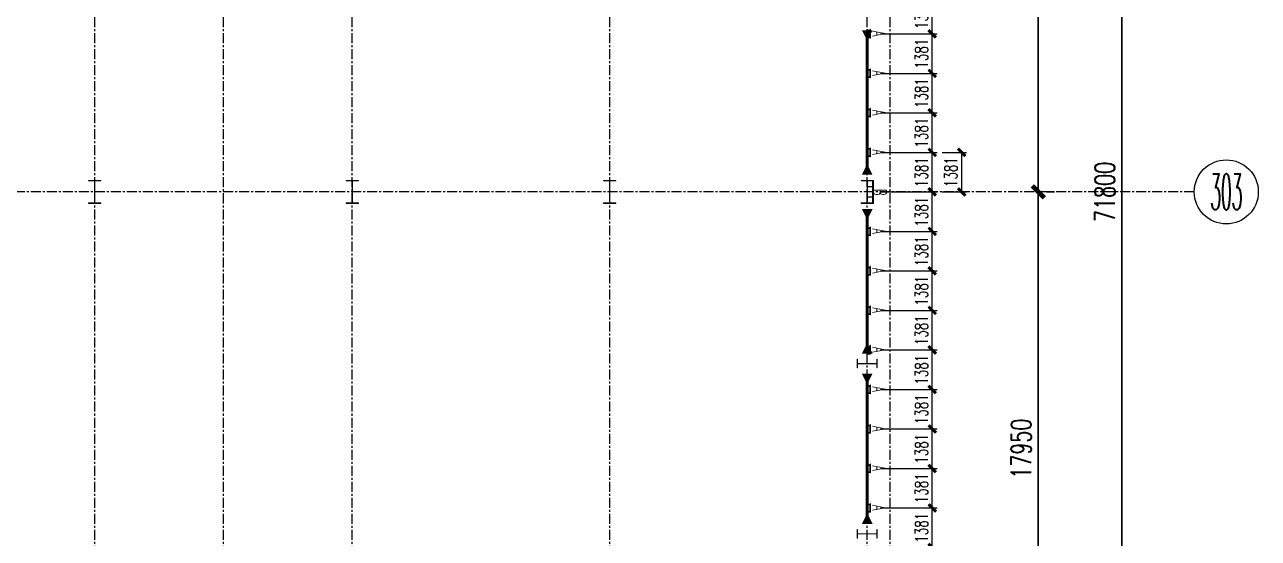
# Model space of a CAD drawing. Extents: x 782294 to 1727252, y -631030 to 17645.
# Drawn here: x 1406681 to 1449804, y -563525 to -545575 of the extents above; entities that cross this region are included whole.
import ezdxf
from ezdxf.enums import TextEntityAlignment as Align

# ---------------------------------------------------------------- set-up
doc = ezdxf.new("R2010")
doc.units = 0
doc.linetypes.add('__DASH', pattern=[0.35, 0.25, -0.1])
doc.linetypes.add('CENTER', pattern=[2, 1.25, -0.25, 0.25, -0.25])
doc.layers.get('Defpoints').update_dxf_attribs({"color": 210})
for name, color, linetype in [('!ZN3-铝板幕墙-3', 3, 'Continuous'), ('!ZN5-钢材投影-40', 40, 'Continuous'), ('!ZN5-钢材断面-2', 2, 'Continuous'), ('30预埋件', 30, 'Continuous'), ('3符号', 3, 'Continuous'), ('A-WINDOW', 140, 'Continuous'), ('DIM', 173, 'Continuous'), ('DOTE', 1, 'CENTER')]:
    doc.layers.add(name, color=color, linetype=linetype)
for name, color, linetype, lineweight in [('S-bea', 40, 'Continuous', 0), ('S-col', 2, 'Continuous', 0), ('梁', 4, 'Continuous', 18), ('砼柱', 2, 'Continuous', 35), ('细线', 11, 'Continuous', 9)]:
    doc.layers.add(name, color=color, linetype=linetype, lineweight=lineweight)
doc.styles.add('_TCH_AXIS', font='COMPLEX', dxfattribs={"bigfont": 'GBCBIG'})
doc.styles.add('DHTEXT-1', font='romans.shx', dxfattribs={"width": 0.7, "bigfont": 'chinese.shx'})
doc.dimstyles.new('ZN175', dxfattribs={"dimscale": 175, "dimtxt": 2.5, "dimasz": 1.5, "dimexe": 1, "dimexo": 2, "dimgap": 0.9, "dimtad": 1, "dimdec": 0, "dimdsep": 46, "dimtxsty": 'DHTEXT-1', "dimblk": 'ARCHTICK', "dimcen": 2.5, "dimclrd": 173, "dimclre": 173, "dimclrt": 7, "dimazin": 2, "dimtfac": 1, "dimtdec": 0, "dimtix": 1, "dimtmove": 2, "dimatfit": 3, "dimfxl": 0, "dimtolj": 1, "dimtzin": 0, "dimarcsym": 0})
doc.dimstyles.new('ZN280', dxfattribs={"dimscale": 280, "dimtxt": 2.5, "dimasz": 1.5, "dimexe": 1, "dimexo": 2, "dimgap": 0.9, "dimtad": 1, "dimdec": 0, "dimdsep": 46, "dimtxsty": 'DHTEXT-1', "dimblk": 'ARCHTICK', "dimcen": 2.5, "dimclrd": 173, "dimclre": 173, "dimclrt": 7, "dimazin": 2, "dimtfac": 1, "dimtdec": 0, "dimtix": 1, "dimtmove": 2, "dimatfit": 3, "dimfxl": 0, "dimarcsym": 0})

# ---------------------------------------------------------------- blocks, each defined once
blk = doc.blocks.new('20250902091300')
at = {"layer": '细线', "ltscale": 30}
h = blk.add_hatch(color=8, dxfattribs=at)
h.dxf.hatch_style = 1
h.paths.add_polyline_path([(-131, 109), (-131, 121), (-119, 121)])
h = blk.add_hatch(color=8, dxfattribs=at)
h.dxf.hatch_style = 1
h.paths.add_polyline_path([(-131, 34), (-131, 22), (-119, 22)])
h = blk.add_hatch(color=8, dxfattribs=at)
h.dxf.hatch_style = 1
h.paths.add_polyline_path([(131, 109), (131, 121), (119, 121)])
h = blk.add_hatch(color=8, dxfattribs=at)
h.dxf.hatch_style = 1
h.paths.add_polyline_path([(131, 34), (131, 22), (119, 22)])
at = {"layer": '!ZN5-钢材断面-2'}
for p, q in [((-150, 22), (150, 22)), ((-150, 10), (-150, 22)), ((-150, 10), (150, 10)), ((-131, 121), (-131, 22)), ((-119, 121), (-119, 22)), ((119, 121), (119, 22)), ((131, 121), (131, 22)), ((150, 10), (150, 22))]:
    blk.add_line(p, q, dxfattribs=at)
at = {"ltscale": 30}
for points in [[(-131, 109), (-131, 121), (-119, 121)], [(-131, 34), (-131, 22), (-119, 22)], [(131, 109), (131, 121), (119, 121)], [(131, 34), (131, 22), (119, 22)]]:
    blk.add_lwpolyline(points, close=True, dxfattribs=at)
blk = doc.blocks.new('20250903081440')
at = {"ltscale": 50, "rotation": 180}
blk.add_blockref('20250902091300', (0, 10), dxfattribs=at)
at = {"layer": '30预埋件', "style": 'DHTEXT-1', "text_generation_flag": 6, "width": 0.55}
blk.add_attdef('B', (-105, 65), '', height=450, rotation=180, dxfattribs=at)
blk = doc.blocks.new('20250903103553')
at = {"layer": '!ZN5-钢材投影-40', "ltscale": 0.3}
blk.add_lwpolyline([(388, -50), (-388, -50), (-388, -38), (388, -38)], close=True, dxfattribs=at)
at = {"layer": '!ZN5-钢材断面-2', "linetype": '__DASH', "ltscale": 100}
for points in [[(-176, -38), (-188, -38), (-188, 151), (-176, 151)], [(188, -38), (176, -38), (176, 151), (188, 151)]]:
    blk.add_lwpolyline(points, close=True, dxfattribs=at)
blk = doc.blocks.new('20250903111337')
at = {"layer": 'DIM', "ltscale": 30, "rotation": 89.99999999999999}
blk.add_blockref('20250903103553', (-50, 0), dxfattribs=at)
at = {"layer": '30预埋件', "style": 'DHTEXT-1', "text_generation_flag": 6, "width": 0.55}
blk.add_attdef('B', (15, 105), '', height=450, rotation=90, dxfattribs=at)
blk = doc.blocks.new('20250903102904')
at = {"ltscale": 1750, "rotation": 270}
for p in [(184115, 41423), (184115, 40042), (184115, 38662), (184115, 37281), (184115, 34519), (184115, 33138), (184115, 31758), (184115, 30377), (184115, 28996), (184115, 27615), (184115, 26235), (184115, 24854)]:
    blk.add_blockref('20250903081440', p, dxfattribs=at).add_auto_attribs({'B': 'A'})
at = {"ltscale": 500}
blk.add_blockref('20250903111337', (184205, 35900), dxfattribs=at).add_auto_attribs({'B': 'B'})
blk = doc.blocks.new('_ArchTick')
at = {"color": 0, "linetype": 'ByBlock', "const_width": 0.4}
blk.add_lwpolyline([(-0.5, -0.5), (0.5, 0.5)], dxfattribs=at)
blk = doc.blocks.new('*D1674')
at = {"layer": 'Defpoints', "color": 0, "ltscale": 1750, "transparency": 16777216}
for p in [(1436248, -554180), (1438405, -554180), (1436248, -555561)]:
    blk.add_point(p, dxfattribs=at)
at = {"layer": 'DIM', "color": 173, "linetype": 'ByBlock', "lineweight": -2, "ltscale": 1750, "transparency": 16777216}
for p, q in [((1436598, -554180), (1438580, -554180)), ((1438405, -555561), (1438405, -554180)), ((1436598, -555561), (1438580, -555561))]:
    blk.add_line(p, q, dxfattribs=at)
at = {"layer": 'DIM', "color": 173, "lineweight": -2, "ltscale": 1750, "transparency": 16777216, "xscale": 262.5, "yscale": 262.5, "zscale": 262.5}
for p, rotation in [((1438405, -554180), 90), ((1438405, -555561), 270)]:
    blk.add_blockref('_ArchTick', p, dxfattribs=dict(at, rotation=rotation))
at = {"layer": 'DIM', "color": 7, "ltscale": 1750, "transparency": 16777216, "insert": (1438028, -554870), "char_height": 437.5, "attachment_point": 5, "rotation": 90, "style": 'DHTEXT-1'}
blk.add_mtext('\\A1;1381', dxfattribs=at)
blk = doc.blocks.new('*D1659')
at = {"layer": 'Defpoints', "color": 0, "ltscale": 1750, "transparency": 16777216}
for p in [(1436248, -555561), (1438405, -555561), (1436248, -556941)]:
    blk.add_point(p, dxfattribs=at)
at = {"layer": 'DIM', "color": 173, "linetype": 'ByBlock', "lineweight": -2, "ltscale": 1750, "transparency": 16777216}
for p, q in [((1436598, -555561), (1438580, -555561)), ((1438405, -556941), (1438405, -555561)), ((1436598, -556941), (1438580, -556941))]:
    blk.add_line(p, q, dxfattribs=at)
at = {"layer": 'DIM', "color": 173, "lineweight": -2, "ltscale": 1750, "transparency": 16777216, "xscale": 262.5, "yscale": 262.5, "zscale": 262.5}
for p, rotation in [((1438405, -555561), 90), ((1438405, -556941), 270)]:
    blk.add_blockref('_ArchTick', p, dxfattribs=dict(at, rotation=rotation))
at = {"layer": 'DIM', "color": 7, "ltscale": 1750, "transparency": 16777216, "insert": (1438028, -556251), "char_height": 437.5, "attachment_point": 5, "rotation": 90, "style": 'DHTEXT-1'}
blk.add_mtext('\\A1;1381', dxfattribs=at)
blk = doc.blocks.new('*D1660')
at = {"layer": 'Defpoints', "color": 0, "ltscale": 1750, "transparency": 16777216}
for p in [(1436248, -556941), (1438405, -556941), (1436248, -558322)]:
    blk.add_point(p, dxfattribs=at)
at = {"layer": 'DIM', "color": 173, "linetype": 'ByBlock', "lineweight": -2, "ltscale": 1750, "transparency": 16777216}
for p, q in [((1436598, -556941), (1438580, -556941)), ((1438405, -558322), (1438405, -556941)), ((1436598, -558322), (1438580, -558322))]:
    blk.add_line(p, q, dxfattribs=at)
at = {"layer": 'DIM', "color": 173, "lineweight": -2, "ltscale": 1750, "transparency": 16777216, "xscale": 262.5, "yscale": 262.5, "zscale": 262.5}
for p, rotation in [((1438405, -556941), 90), ((1438405, -558322), 270)]:
    blk.add_blockref('_ArchTick', p, dxfattribs=dict(at, rotation=rotation))
at = {"layer": 'DIM', "color": 7, "ltscale": 1750, "transparency": 16777216, "insert": (1438028, -557632), "char_height": 437.5, "attachment_point": 5, "rotation": 90, "style": 'DHTEXT-1'}
blk.add_mtext('\\A1;1381', dxfattribs=at)
blk = doc.blocks.new('*D1661')
at = {"layer": 'Defpoints', "color": 0, "ltscale": 1750, "transparency": 16777216}
for p in [(1436248, -558322), (1438405, -558322), (1436248, -559703)]:
    blk.add_point(p, dxfattribs=at)
at = {"layer": 'DIM', "color": 173, "linetype": 'ByBlock', "lineweight": -2, "ltscale": 1750, "transparency": 16777216}
for p, q in [((1436598, -558322), (1438580, -558322)), ((1438405, -559703), (1438405, -558322)), ((1436598, -559703), (1438580, -559703))]:
    blk.add_line(p, q, dxfattribs=at)
at = {"layer": 'DIM', "color": 173, "lineweight": -2, "ltscale": 1750, "transparency": 16777216, "xscale": 262.5, "yscale": 262.5, "zscale": 262.5}
for p, rotation in [((1438405, -558322), 90), ((1438405, -559703), 270)]:
    blk.add_blockref('_ArchTick', p, dxfattribs=dict(at, rotation=rotation))
at = {"layer": 'DIM', "color": 7, "ltscale": 1750, "transparency": 16777216, "insert": (1438028, -559013), "char_height": 437.5, "attachment_point": 5, "rotation": 90, "style": 'DHTEXT-1'}
blk.add_mtext('\\A1;1381', dxfattribs=at)
blk = doc.blocks.new('*D1662')
at = {"layer": 'Defpoints', "color": 0, "ltscale": 1750, "transparency": 16777216}
for p in [(1436248, -559703), (1438405, -559703), (1436248, -561084)]:
    blk.add_point(p, dxfattribs=at)
at = {"layer": 'DIM', "color": 173, "linetype": 'ByBlock', "lineweight": -2, "ltscale": 1750, "transparency": 16777216}
for p, q in [((1436598, -559703), (1438580, -559703)), ((1438405, -561084), (1438405, -559703)), ((1436598, -561084), (1438580, -561084))]:
    blk.add_line(p, q, dxfattribs=at)
at = {"layer": 'DIM', "color": 173, "lineweight": -2, "ltscale": 1750, "transparency": 16777216, "xscale": 262.5, "yscale": 262.5, "zscale": 262.5}
for p, rotation in [((1438405, -559703), 90), ((1438405, -561084), 270)]:
    blk.add_blockref('_ArchTick', p, dxfattribs=dict(at, rotation=rotation))
at = {"layer": 'DIM', "color": 7, "ltscale": 1750, "transparency": 16777216, "insert": (1438028, -560393), "char_height": 437.5, "attachment_point": 5, "rotation": 90, "style": 'DHTEXT-1'}
blk.add_mtext('\\A1;1381', dxfattribs=at)
blk = doc.blocks.new('*D1663')
at = {"layer": 'Defpoints', "color": 0, "ltscale": 1750, "transparency": 16777216}
for p in [(1436248, -561084), (1438405, -561084), (1436248, -562465)]:
    blk.add_point(p, dxfattribs=at)
at = {"layer": 'DIM', "color": 173, "linetype": 'ByBlock', "lineweight": -2, "ltscale": 1750, "transparency": 16777216}
for p, q in [((1436598, -561084), (1438580, -561084)), ((1438405, -562465), (1438405, -561084)), ((1436598, -562465), (1438580, -562465))]:
    blk.add_line(p, q, dxfattribs=at)
at = {"layer": 'DIM', "color": 173, "lineweight": -2, "ltscale": 1750, "transparency": 16777216, "xscale": 262.5, "yscale": 262.5, "zscale": 262.5}
for p, rotation in [((1438405, -561084), 90), ((1438405, -562465), 270)]:
    blk.add_blockref('_ArchTick', p, dxfattribs=dict(at, rotation=rotation))
at = {"layer": 'DIM', "color": 7, "ltscale": 1750, "transparency": 16777216, "insert": (1438028, -561774), "char_height": 437.5, "attachment_point": 5, "rotation": 90, "style": 'DHTEXT-1'}
blk.add_mtext('\\A1;1381', dxfattribs=at)
blk = doc.blocks.new('*D1664')
at = {"layer": 'Defpoints', "color": 0, "ltscale": 1750, "transparency": 16777216}
for p in [(1436248, -562465), (1438405, -562465), (1436248, -563845)]:
    blk.add_point(p, dxfattribs=at)
at = {"layer": 'DIM', "color": 173, "linetype": 'ByBlock', "lineweight": -2, "ltscale": 1750, "transparency": 16777216}
for p, q in [((1436598, -562465), (1438580, -562465)), ((1438405, -563845), (1438405, -562465)), ((1436598, -563845), (1438580, -563845))]:
    blk.add_line(p, q, dxfattribs=at)
at = {"layer": 'DIM', "color": 173, "lineweight": -2, "ltscale": 1750, "transparency": 16777216, "xscale": 262.5, "yscale": 262.5, "zscale": 262.5}
for p, rotation in [((1438405, -562465), 90), ((1438405, -563845), 270)]:
    blk.add_blockref('_ArchTick', p, dxfattribs=dict(at, rotation=rotation))
at = {"layer": 'DIM', "color": 7, "ltscale": 1750, "transparency": 16777216, "insert": (1438028, -563155), "char_height": 437.5, "attachment_point": 5, "rotation": 90, "style": 'DHTEXT-1'}
blk.add_mtext('\\A1;1381', dxfattribs=at)
blk = doc.blocks.new('*D1682')
at = {"layer": 'Defpoints', "color": 0, "ltscale": 1750, "transparency": 16777216}
for p in [(1436248, -544515), (1438405, -544515), (1436248, -545895)]:
    blk.add_point(p, dxfattribs=at)
at = {"layer": 'DIM', "color": 173, "linetype": 'ByBlock', "lineweight": -2, "ltscale": 1750, "transparency": 16777216}
for p, q in [((1436598, -544515), (1438580, -544515)), ((1438405, -545895), (1438405, -544515)), ((1436598, -545895), (1438580, -545895))]:
    blk.add_line(p, q, dxfattribs=at)
at = {"layer": 'DIM', "color": 173, "lineweight": -2, "ltscale": 1750, "transparency": 16777216, "xscale": 262.5, "yscale": 262.5, "zscale": 262.5}
for p, rotation in [((1438405, -544515), 90), ((1438405, -545895), 270)]:
    blk.add_blockref('_ArchTick', p, dxfattribs=dict(at, rotation=rotation))
at = {"layer": 'DIM', "color": 7, "ltscale": 1750, "transparency": 16777216, "insert": (1438028, -545205), "char_height": 437.5, "attachment_point": 5, "rotation": 90, "style": 'DHTEXT-1'}
blk.add_mtext('\\A1;1381', dxfattribs=at)
blk = doc.blocks.new('*D1683')
at = {"layer": 'Defpoints', "color": 0, "ltscale": 1750, "transparency": 16777216}
for p in [(1436248, -545895), (1438405, -545895), (1436248, -547276)]:
    blk.add_point(p, dxfattribs=at)
at = {"layer": 'DIM', "color": 173, "linetype": 'ByBlock', "lineweight": -2, "ltscale": 1750, "transparency": 16777216}
for p, q in [((1436598, -545895), (1438580, -545895)), ((1438405, -547276), (1438405, -545895)), ((1436598, -547276), (1438580, -547276))]:
    blk.add_line(p, q, dxfattribs=at)
at = {"layer": 'DIM', "color": 173, "lineweight": -2, "ltscale": 1750, "transparency": 16777216, "xscale": 262.5, "yscale": 262.5, "zscale": 262.5}
for p, rotation in [((1438405, -545895), 90), ((1438405, -547276), 270)]:
    blk.add_blockref('_ArchTick', p, dxfattribs=dict(at, rotation=rotation))
at = {"layer": 'DIM', "color": 7, "ltscale": 1750, "transparency": 16777216, "insert": (1438028, -546586), "char_height": 437.5, "attachment_point": 5, "rotation": 90, "style": 'DHTEXT-1'}
blk.add_mtext('\\A1;1381', dxfattribs=at)
blk = doc.blocks.new('*D1645')
at = {"layer": 'Defpoints', "color": 0, "ltscale": 1750, "transparency": 16777216}
for p in [(1436248, -547276), (1438405, -547276), (1436248, -548657)]:
    blk.add_point(p, dxfattribs=at)
at = {"layer": 'DIM', "color": 173, "linetype": 'ByBlock', "lineweight": -2, "ltscale": 1750, "transparency": 16777216}
for p, q in [((1436598, -547276), (1438580, -547276)), ((1438405, -548657), (1438405, -547276)), ((1436598, -548657), (1438580, -548657))]:
    blk.add_line(p, q, dxfattribs=at)
at = {"layer": 'DIM', "color": 173, "lineweight": -2, "ltscale": 1750, "transparency": 16777216, "xscale": 262.5, "yscale": 262.5, "zscale": 262.5}
for p, rotation in [((1438405, -547276), 90), ((1438405, -548657), 270)]:
    blk.add_blockref('_ArchTick', p, dxfattribs=dict(at, rotation=rotation))
at = {"layer": 'DIM', "color": 7, "ltscale": 1750, "transparency": 16777216, "insert": (1438028, -547966), "char_height": 437.5, "attachment_point": 5, "rotation": 90, "style": 'DHTEXT-1'}
blk.add_mtext('\\A1;1381', dxfattribs=at)
blk = doc.blocks.new('*D1646')
at = {"layer": 'Defpoints', "color": 0, "ltscale": 1750, "transparency": 16777216}
for p in [(1436248, -548657), (1438405, -548657), (1436248, -550038)]:
    blk.add_point(p, dxfattribs=at)
at = {"layer": 'DIM', "color": 173, "linetype": 'ByBlock', "lineweight": -2, "ltscale": 1750, "transparency": 16777216}
for p, q in [((1436598, -548657), (1438580, -548657)), ((1438405, -550038), (1438405, -548657)), ((1436598, -550038), (1438580, -550038))]:
    blk.add_line(p, q, dxfattribs=at)
at = {"layer": 'DIM', "color": 173, "lineweight": -2, "ltscale": 1750, "transparency": 16777216, "xscale": 262.5, "yscale": 262.5, "zscale": 262.5}
for p, rotation in [((1438405, -548657), 90), ((1438405, -550038), 270)]:
    blk.add_blockref('_ArchTick', p, dxfattribs=dict(at, rotation=rotation))
at = {"layer": 'DIM', "color": 7, "ltscale": 1750, "transparency": 16777216, "insert": (1438028, -549347), "char_height": 437.5, "attachment_point": 5, "rotation": 90, "style": 'DHTEXT-1'}
blk.add_mtext('\\A1;1381', dxfattribs=at)
blk = doc.blocks.new('*D1647')
at = {"layer": 'Defpoints', "color": 0, "ltscale": 1750, "transparency": 16777216}
for p in [(1436248, -550038), (1438405, -550038), (1436248, -551418)]:
    blk.add_point(p, dxfattribs=at)
at = {"layer": 'DIM', "color": 173, "linetype": 'ByBlock', "lineweight": -2, "ltscale": 1750, "transparency": 16777216}
for p, q in [((1436598, -550038), (1438580, -550038)), ((1438405, -551418), (1438405, -550038)), ((1436598, -551418), (1438580, -551418))]:
    blk.add_line(p, q, dxfattribs=at)
at = {"layer": 'DIM', "color": 173, "lineweight": -2, "ltscale": 1750, "transparency": 16777216, "xscale": 262.5, "yscale": 262.5, "zscale": 262.5}
for p, rotation in [((1438405, -550038), 90), ((1438405, -551418), 270)]:
    blk.add_blockref('_ArchTick', p, dxfattribs=dict(at, rotation=rotation))
at = {"layer": 'DIM', "color": 7, "ltscale": 1750, "transparency": 16777216, "insert": (1438028, -550728), "char_height": 437.5, "attachment_point": 5, "rotation": 90, "style": 'DHTEXT-1'}
blk.add_mtext('\\A1;1381', dxfattribs=at)
blk = doc.blocks.new('*D1648')
at = {"layer": 'Defpoints', "color": 0, "ltscale": 1750, "transparency": 16777216}
for p in [(1436248, -551418), (1438405, -551418), (1436248, -552799)]:
    blk.add_point(p, dxfattribs=at)
at = {"layer": 'DIM', "color": 173, "linetype": 'ByBlock', "lineweight": -2, "ltscale": 1750, "transparency": 16777216}
for p, q in [((1436598, -551418), (1438580, -551418)), ((1438405, -552799), (1438405, -551418)), ((1436598, -552799), (1438580, -552799))]:
    blk.add_line(p, q, dxfattribs=at)
at = {"layer": 'DIM', "color": 173, "lineweight": -2, "ltscale": 1750, "transparency": 16777216, "xscale": 262.5, "yscale": 262.5, "zscale": 262.5}
for p, rotation in [((1438405, -551418), 90), ((1438405, -552799), 270)]:
    blk.add_blockref('_ArchTick', p, dxfattribs=dict(at, rotation=rotation))
at = {"layer": 'DIM', "color": 7, "ltscale": 1750, "transparency": 16777216, "insert": (1438028, -552109), "char_height": 437.5, "attachment_point": 5, "rotation": 90, "style": 'DHTEXT-1'}
blk.add_mtext('\\A1;1381', dxfattribs=at)
blk = doc.blocks.new('*D1649')
at = {"layer": 'Defpoints', "color": 0, "ltscale": 1750, "transparency": 16777216}
for p in [(1436248, -552799), (1438405, -552799), (1436248, -554180)]:
    blk.add_point(p, dxfattribs=at)
at = {"layer": 'DIM', "color": 173, "linetype": 'ByBlock', "lineweight": -2, "ltscale": 1750, "transparency": 16777216}
for p, q in [((1436598, -552799), (1438580, -552799)), ((1438405, -554180), (1438405, -552799)), ((1436598, -554180), (1438580, -554180))]:
    blk.add_line(p, q, dxfattribs=at)
at = {"layer": 'DIM', "color": 173, "lineweight": -2, "ltscale": 1750, "transparency": 16777216, "xscale": 262.5, "yscale": 262.5, "zscale": 262.5}
for p, rotation in [((1438405, -552799), 90), ((1438405, -554180), 270)]:
    blk.add_blockref('_ArchTick', p, dxfattribs=dict(at, rotation=rotation))
at = {"layer": 'DIM', "color": 7, "ltscale": 1750, "transparency": 16777216, "insert": (1438028, -553490), "char_height": 437.5, "attachment_point": 5, "rotation": 90, "style": 'DHTEXT-1'}
blk.add_mtext('\\A1;1381', dxfattribs=at)
blk = doc.blocks.new('卓越-轴号')
blk.add_circle((0, 0), 4)
at = {"color": 0, "style": '_TCH_AXIS', "width": 1.041667, "flags": 8}
blk.add_attdef('A', text='', height=4.48, dxfattribs=at).set_placement((-2, -2.24), (2, -2.24), align=Align.FIT)
blk = doc.blocks.new('*D480')
at = {"layer": 'Defpoints', "color": 0, "ltscale": 2800, "transparency": 16777216}
for p in [(189981, 35900), (189981, 35900), (188639, 17950)]:
    blk.add_point(p, dxfattribs=at)
at = {"layer": 'DIM', "color": 173, "linetype": 'ByBlock', "lineweight": -2, "ltscale": 2800, "transparency": 16777216}
for p, q in [((189981, 17950), (189981, 35900)), ((190541, 35900), (190261, 35900)), ((189199, 17950), (190261, 17950))]:
    blk.add_line(p, q, dxfattribs=at)
at = {"layer": 'DIM', "color": 173, "lineweight": -2, "ltscale": 2800, "transparency": 16777216, "xscale": 420, "yscale": 420, "zscale": 420}
for p, rotation in [((189981, 35900), 90), ((189981, 17950), 270)]:
    blk.add_blockref('_ArchTick', p, dxfattribs=dict(at, rotation=rotation))
at = {"layer": 'DIM', "color": 7, "ltscale": 2800, "transparency": 16777216, "insert": (189379, 26925), "char_height": 700, "attachment_point": 5, "rotation": 90, "style": 'DHTEXT-1'}
blk.add_mtext('17950', dxfattribs=at)
blk = doc.blocks.new('*D481')
at = {"layer": 'Defpoints', "color": 0, "ltscale": 2800, "transparency": 16777216}
for p in [(189981, 53850), (189981, 53850), (189981, 35900)]:
    blk.add_point(p, dxfattribs=at)
at = {"layer": 'DIM', "color": 173, "linetype": 'ByBlock', "lineweight": -2, "ltscale": 2800, "transparency": 16777216}
for p, q in [((189981, 35900), (189981, 53850)), ((190541, 53850), (190261, 53850)), ((190541, 35900), (190261, 35900))]:
    blk.add_line(p, q, dxfattribs=at)
at = {"layer": 'DIM', "color": 173, "lineweight": -2, "ltscale": 2800, "transparency": 16777216, "xscale": 420, "yscale": 420, "zscale": 420}
for p, rotation in [((189981, 53850), 90), ((189981, 35900), 270)]:
    blk.add_blockref('_ArchTick', p, dxfattribs=dict(at, rotation=rotation))
at = {"layer": 'DIM', "color": 7, "ltscale": 2800, "transparency": 16777216, "insert": (189379, 44875), "char_height": 700, "attachment_point": 5, "rotation": 90, "style": 'DHTEXT-1'}
blk.add_mtext('17950', dxfattribs=at)
blk = doc.blocks.new('*D483')
at = {"layer": 'Defpoints', "color": 0, "ltscale": 2800, "transparency": 16777216}
for p in [(193324, 71800), (192904, 0), (193324, 0)]:
    blk.add_point(p, dxfattribs=at)
at = {"layer": 'DIM', "color": 173, "linetype": 'ByBlock', "lineweight": -2, "ltscale": 2800, "transparency": 16777216}
for p, q in [((192764, 71800), (192624, 71800)), ((192904, 71800), (192904, 0)), ((192764, 0), (192624, 0))]:
    blk.add_line(p, q, dxfattribs=at)
at = {"layer": 'DIM', "color": 173, "lineweight": -2, "ltscale": 2800, "transparency": 16777216, "xscale": 420, "yscale": 420, "zscale": 420}
for p, rotation in [((192904, 71800), 90), ((192904, 0), 270)]:
    blk.add_blockref('_ArchTick', p, dxfattribs=dict(at, rotation=rotation))
at = {"layer": 'DIM', "color": 7, "ltscale": 2800, "transparency": 16777216, "insert": (192302, 35900), "char_height": 700, "attachment_point": 5, "rotation": 90, "style": 'DHTEXT-1'}
blk.add_mtext('71800', dxfattribs=at)
blk = doc.blocks.new('*D1689')
at = {"layer": 'Defpoints', "color": 0, "ltscale": 1750, "transparency": 16777216}
for p in [(1438405, -550038), (1438405, -551418), (1439433, -551418)]:
    blk.add_point(p, dxfattribs=at)
at = {"layer": 'DIM', "color": 173, "linetype": 'ByBlock', "lineweight": -2, "ltscale": 1750, "transparency": 16777216}
for p, q in [((1438755, -550038), (1439608, -550038)), ((1439433, -550038), (1439433, -551418)), ((1438755, -551418), (1439608, -551418))]:
    blk.add_line(p, q, dxfattribs=at)
at = {"layer": 'DIM', "color": 173, "lineweight": -2, "ltscale": 1750, "transparency": 16777216, "xscale": 262.5, "yscale": 262.5, "zscale": 262.5}
for p, rotation in [((1439433, -550038), 90), ((1439433, -551418), 270)]:
    blk.add_blockref('_ArchTick', p, dxfattribs=dict(at, rotation=rotation))
at = {"layer": 'DIM', "color": 7, "ltscale": 1750, "transparency": 16777216, "insert": (1439057, -550728), "char_height": 437.5, "attachment_point": 5, "rotation": 90, "style": 'DHTEXT-1'}
blk.add_mtext('\\A1;1381', dxfattribs=at)
blk = doc.blocks.new('20250922151808')
at = {"layer": 'S-col'}
blk.add_lwpolyline([(-165069, 621020), (-164639, 621020), (-164639, 621002), (-164848, 621002), (-164848, 620238), (-164639, 620238), (-164639, 620220), (-165069, 620220), (-165069, 620238), (-164860, 620238), (-164860, 621002), (-165069, 621002)], close=True, dxfattribs=at)
blk = doc.blocks.new('20250922151841')
at = {"layer": 'S-col'}
blk.add_lwpolyline([(-195790, 766820), (-195490, 766820), (-195490, 766808), (-195636, 766808), (-195636, 766132), (-195490, 766132), (-195490, 766120), (-195790, 766120), (-195790, 766132), (-195644, 766132), (-195644, 766808), (-195790, 766808)], close=True, dxfattribs=at)
blk = doc.blocks.new('A$Cb80b48e2')
at = {"layer": 'S-bea'}
for points in [[(184000, 41550, 375, 0, 0), (184000, 41175, 375, 0, 0)], [(184000, 36500, 375, 0, 0), (184000, 36875, 375, 0, 0)], [(184000, 35300, 375, 0, 0), (184000, 34925, 375, 0, 0)], [(184000, 30250, 375, 0, 0), (184000, 30625, 375, 0, 0)], [(184000, 29550, 375, 0, 0), (184000, 29175, 375, 0, 0)], [(184000, 24300, 375, 0, 0), (184000, 24675, 375, 0, 0)]]:
    blk.add_lwpolyline(points, format="xyseb", dxfattribs=at)
at = {"layer": '梁', "linetype": 'Continuous', "const_width": 100}
for points in [[(184000, 41550), (184000, 36500)], [(184000, 35300), (184000, 30250)], [(184000, 29550), (184000, 24300)]]:
    blk.add_lwpolyline(points, dxfattribs=at)
at = {"layer": 'A-WINDOW'}
for p in [(321854, -584720), (330854, -584720), (339854, -584720), (348854, -584720)]:
    blk.add_blockref('20250922151808', p, dxfattribs=at)
at = {"layer": 'S-col', "rotation": 90}
for p in [(950470, 225540), (950470, 219590)]:
    blk.add_blockref('20250922151841', p, dxfattribs=at)
blk = doc.blocks.new('A$Cd7b80a86')
at = {"layer": 'DOTE', "ltscale": 280}
for p, q in [((184800, -8180), (184800, 84113.6)), ((157000, -8180), (157000, 83777.4)), ((161500, -8180), (161500, 83777.4)), ((166000, -8180), (166000, 83777.4)), ((175000, -8180), (175000, 83777.4)), ((184000, -8180), (184000, 83777.4)), ((195431, 35900), (-7455.8, 35900))]:
    blk.add_line(p, q, dxfattribs=at)
at = {"layer": '3符号', "color": 7}
ref = blk.add_blockref('卓越-轴号', (196551, 35900), dxfattribs=dict(at, xscale=280, yscale=280, zscale=280))
ref.add_attrib('A', '303', dxfattribs={"layer": '0', "color": 0, "height": 1254.4, "style": '_TCH_AXIS', "width": 0.353774}).set_placement((195991, 35272.8), (197111, 35272.8), align=Align.FIT)
at = {"layer": 'DIM', "ltscale": 2800}
dim = blk.add_aligned_dim(p1=(193324.3, 71800), p2=(193324.3, 0), distance=-420.1, dimstyle='ZN280', dxfattribs=at)
dim.commit()
dim.dimension.update_dxf_attribs({"geometry": '*D483', "text_midpoint": (192302.2, 35900)})
for base, p1, p2, picture, middle in [((189980.8, 53850), (189980.8, 35900), (189980.8, 53850), '*D481', (189378.8, 44875)), ((189980.8, 35900), (188638.8, 17950), (189980.8, 35900), '*D480', (189378.8, 26925))]:
    dim = blk.add_linear_dim(base=base, p1=p1, p2=p2, angle=270, dimstyle='ZN280', dxfattribs=at)
    dim.commit()
    dim.dimension.update_dxf_attribs({"geometry": picture, "text_midpoint": middle})

msp = doc.modelspace()

# ---------------------------------------------------------------- block references
at = {"layer": '!ZN3-铝板幕墙-3', "ltscale": 1750}
msp.add_blockref('A$Cb80b48e2', (1252132.7, -587318.4), dxfattribs=at)
at = {"ltscale": 500}
msp.add_blockref('20250903102904', (1252132.7, -587318.4), dxfattribs=at)
at = {"layer": '砼柱', "ltscale": 500}
msp.add_blockref('A$Cd7b80a86', (1252132.7, -587318.4), dxfattribs=at)

# ---------------------------------------------------------------- dimensions: what is measured, and where the dimension line sits
at = {"layer": 'DIM', "ltscale": 1750}
for base, p1, p2, picture, middle in [((1438404.7, -544514.6), (1436247.7, -545895.3), (1436247.7, -544514.6), '*D1682', (1438028.5, -545204.9)), ((1438404.7, -545895.3), (1436247.7, -547276.1), (1436247.7, -545895.3), '*D1683', (1438028.5, -546585.7)), ((1438404.7, -547276.1), (1436247.7, -548656.9), (1436247.7, -547276.1), '*D1645', (1438028.5, -547966.5)), ((1438404.7, -548656.9), (1436247.7, -550037.6), (1436247.7, -548656.9), '*D1646', (1438028.5, -549347.3)), ((1438404.7, -550037.6), (1436247.7, -551418.4), (1436247.7, -550037.6), '*D1647', (1438028.5, -550728)), ((1439433.5, -551418.4), (1438404.7, -550037.6), (1438404.7, -551418.4), '*D1689', (1439057.2, -550728)), ((1438404.7, -551418.4), (1436247.7, -552799.2), (1436247.7, -551418.4), '*D1648', (1438028.5, -552108.8)), ((1438404.7, -552799.2), (1436247.7, -554179.9), (1436247.7, -552799.2), '*D1649', (1438028.5, -553489.6)), ((1438404.7, -554179.9), (1436247.7, -555560.7), (1436247.7, -554179.9), '*D1674', (1438028.5, -554870.3)), ((1438404.7, -555560.7), (1436247.7, -556941.5), (1436247.7, -555560.7), '*D1659', (1438028.5, -556251.1)), ((1438404.7, -556941.5), (1436247.7, -558322.3), (1436247.7, -556941.5), '*D1660', (1438028.5, -557631.9)), ((1438404.7, -558322.3), (1436247.7, -559703), (1436247.7, -558322.3), '*D1661', (1438028.5, -559012.6)), ((1438404.7, -559703), (1436247.7, -561083.8), (1436247.7, -559703), '*D1662', (1438028.5, -560393.4)), ((1438404.7, -561083.8), (1436247.7, -562464.6), (1436247.7, -561083.8), '*D1663', (1438028.5, -561774.2)), ((1438404.7, -562464.6), (1436247.7, -563845.3), (1436247.7, -562464.6), '*D1664', (1438028.5, -563154.9))]:
    dim = msp.add_linear_dim(base=base, p1=p1, p2=p2, angle=90, dimstyle='ZN175', dxfattribs=at)
    dim.commit()
    dim.dimension.update_dxf_attribs({"geometry": picture, "text_midpoint": middle})

doc.saveas('drawing.dxf')
